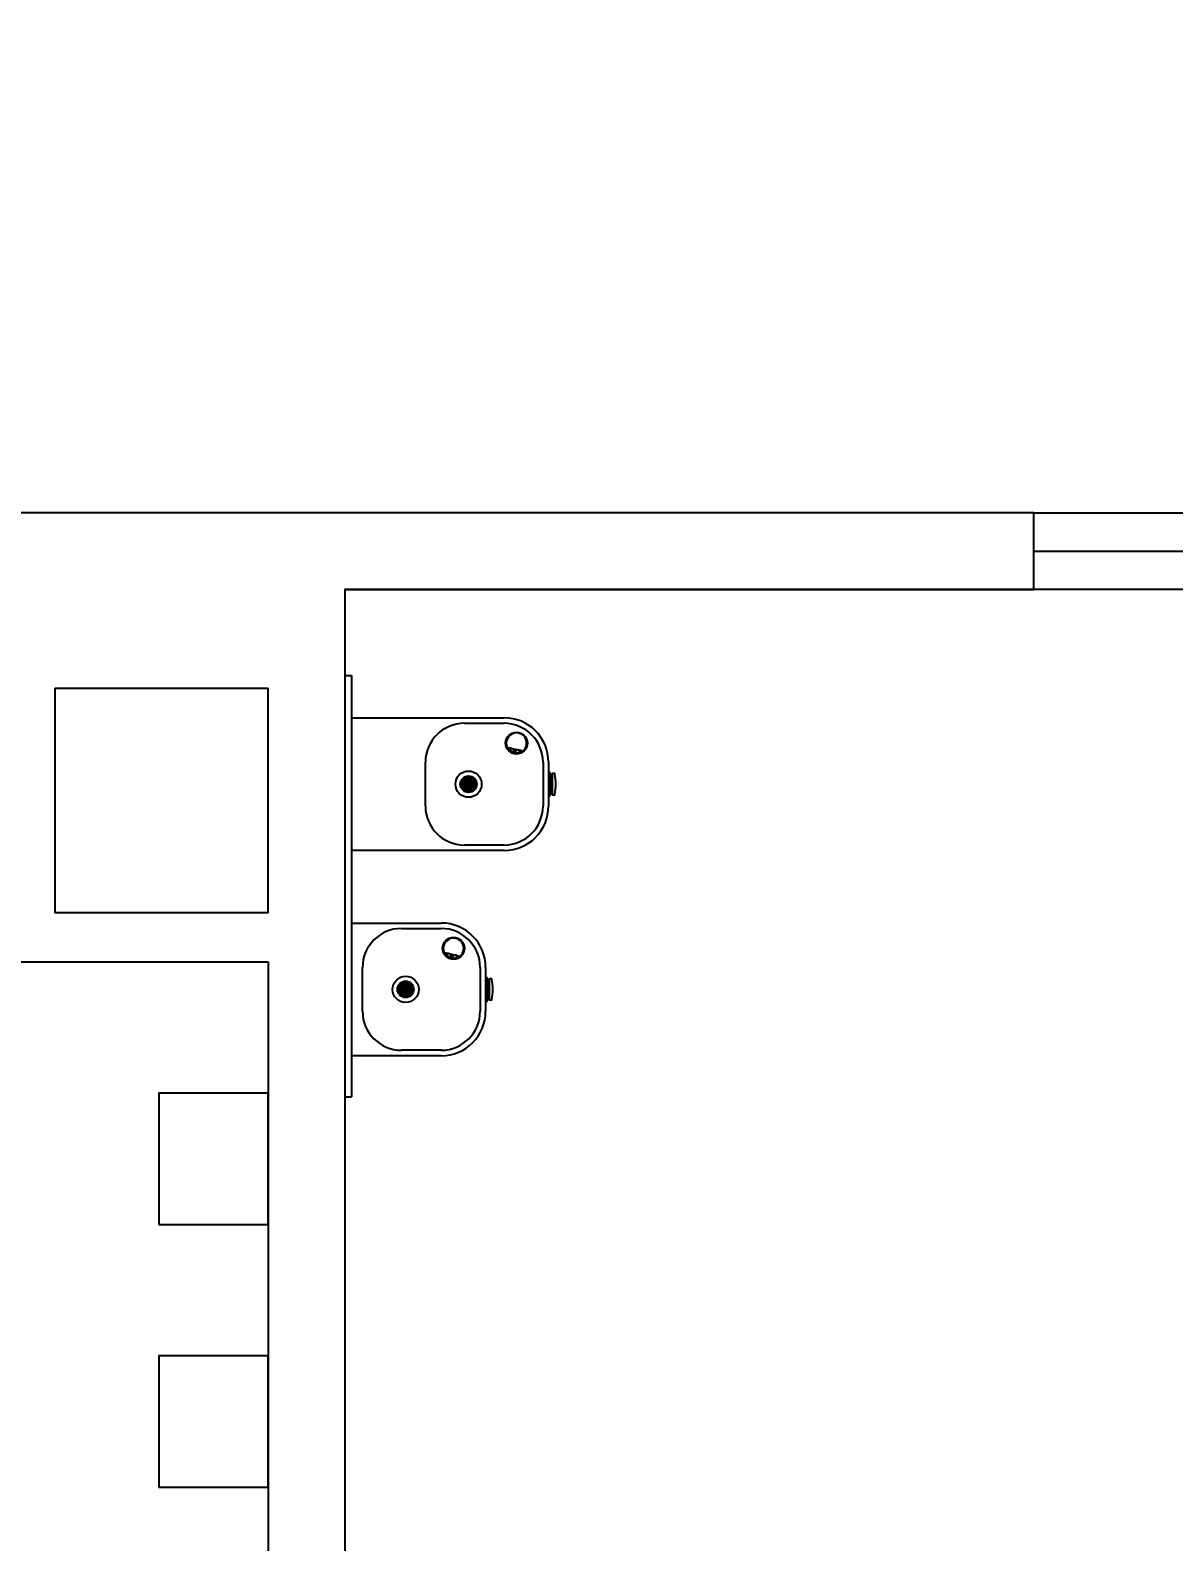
# Model space of a CAD drawing. Extents: x -13345 to 10098, y -1643 to 9113.
# Drawn here: x 6997.3 to 7101.8, y 2916.3 to 3054.4 of the extents above; entities that cross this region are included whole.
import ezdxf

# ---------------------------------------------------------------- set-up
doc = ezdxf.new("R2010")
doc.units = 0
doc.header["$LTSCALE"] = 192
doc.header["$MEASUREMENT"] = 0
for name, color, linetype in [('ARCH-FEATURES', 2, 'CONTINUOUS'), ('ARCH-WALLS-INTERIOR', 1, 'CONTINUOUS'), ('FM-TEXT-TENANT', 6, 'CONTINUOUS'), ('UTILITIES-PLUMB', 2, 'CONTINUOUS')]:
    doc.layers.add(name, color=color, linetype=linetype)
doc.layers.add('COMMON AREA FILL', color=7, linetype='CONTINUOUS', true_color=0xdedede)
doc.styles.add('FMSTXT', font='simplex.shx', dxfattribs={"width": 0.75})

msp = doc.modelspace()

# ---------------------------------------------------------------- linework, layer by layer
at = {"layer": 'ARCH-FEATURES'}
msp.add_lwpolyline([(7089.04, 3006.78), (7161.07, 3006.78)], dxfattribs=at)
at = {"layer": 'ARCH-WALLS-INTERIOR'}
for p, q in [((7089.04, 3010.28), (6681.07, 3010.28)), ((7089.04, 3003.28), (7089.04, 3010.28)), ((7026.07, 3003.28), (7089.04, 3003.28)), ((7026.07, 3003.28), (7026.07, 2900.28)), ((6999.57, 2994.28), (7019.07, 2994.28)), ((6995.07, 2969.28), (7019.07, 2969.28)), ((7019.07, 2969.28), (7019.07, 2873.28))]:
    msp.add_line(p, q, dxfattribs=at)
msp.add_lwpolyline([(7161.07, 3010.28), (7161.07, 3003.28), (7089.04, 3003.28), (7089.04, 3010.28)], close=True, dxfattribs=at)
msp.add_lwpolyline([(6999.57, 2994.28), (6999.57, 2973.78), (7019.07, 2973.78), (7019.07, 2994.28)], dxfattribs=at)
at = {"layer": 'COMMON AREA FILL'}
msp.add_lwpolyline([(7161.07, 3956.4), (7161.07, 3003.28), (7026.07, 3003.28), (7026.07, 2900.28), (7051.57, 2900.28), (7051.57, 2712.28), (7039.8, 2712.28), (7039.8, 2652.28), (7123.54, 2652.28), (7123.57, 2936.78), (7274.04, 2936.78), (7274.04, 3008.78), (7518.04, 3008.78), (7518.04, 2993.32), (7761.54, 2993.32)], dxfattribs=at)
at = {"layer": 'UTILITIES-PLUMB'}
for p, q in [((7026.07, 2995.43), (7026.69, 2995.43)), ((7026.07, 2995.43), (7026.07, 2956.93)), ((7026.69, 2995.43), (7026.69, 2956.93)), ((7026.69, 2991.56), (7040.63, 2991.56)), ((7037, 2991.06), (7040.63, 2991.06)), ((7040.86, 2988.98), (7040.87, 2988.97)), ((7040.87, 2988.97), (7040.87, 2988.96)), ((7040.9, 2988.87), (7040.9, 2988.87)), ((7040.9, 2988.87), (7041.35, 2988.77)), ((7040.93, 2988.79), (7040.93, 2988.78)), ((7040.95, 2988.77), (7040.95, 2988.77)), ((7041, 2988.7), (7041, 2988.7)), ((7041.35, 2988.77), (7041.94, 2988.64)), ((7041.92, 2988.64), (7042.36, 2988.54)), ((7042.44, 2988.62), (7042.43, 2988.61)), ((7042.44, 2988.62), (7042.45, 2988.62)), ((7033.44, 2983.5), (7033.44, 2987.5)), ((7042.2, 2988.43), (7042.2, 2988.43)), ((7042.28, 2988.47), (7042.28, 2988.47)), ((7042.28, 2988.47), (7042.28, 2988.47)), ((7042.31, 2988.48), (7042.3, 2988.47)), ((7042.31, 2988.48), (7042.31, 2988.48)), ((7042.36, 2988.54), (7042.37, 2988.54)), ((7044.19, 2987.5), (7044.19, 2983.5)), ((7044.69, 2987.5), (7044.69, 2983.5)), ((7044.78, 2986.62), (7044.69, 2986.62)), ((7044.78, 2984.37), (7044.78, 2986.62)), ((7045.04, 2986.37), (7044.88, 2986.37)), ((7044.88, 2984.62), (7044.88, 2986.37)), ((7045.04, 2984.54), (7045.04, 2986.46)), ((7045.23, 2986.47), (7045.05, 2986.47)), ((7044.88, 2984.62), (7045.04, 2984.62)), ((7045.05, 2984.53), (7045.23, 2984.53)), ((7044.69, 2984.37), (7044.78, 2984.37)), ((7040.63, 2979.44), (7026.69, 2979.44)), ((7040.63, 2979.94), (7037, 2979.94)), ((7026.69, 2972.81), (7034.88, 2972.81)), ((7031.25, 2972.31), (7034.88, 2972.31)), ((7035.11, 2970.23), (7035.12, 2970.22)), ((7035.12, 2970.22), (7035.12, 2970.21)), ((7035.15, 2970.12), (7035.6, 2970.02)), ((7035.15, 2970.12), (7035.15, 2970.12)), ((7035.18, 2970.04), (7035.18, 2970.03)), ((7035.2, 2970.02), (7035.2, 2970.02)), ((7035.25, 2969.95), (7035.25, 2969.95)), ((7035.6, 2970.02), (7036.19, 2969.89)), ((7036.17, 2969.89), (7036.61, 2969.79)), ((7036.45, 2969.68), (7036.45, 2969.68)), ((7036.53, 2969.72), (7036.53, 2969.72)), ((7036.53, 2969.72), (7036.53, 2969.72)), ((7036.56, 2969.73), (7036.55, 2969.72)), ((7036.56, 2969.73), (7036.56, 2969.73)), ((7036.61, 2969.79), (7036.62, 2969.79)), ((7036.69, 2969.87), (7036.68, 2969.86)), ((7036.69, 2969.87), (7036.7, 2969.87)), ((7027.69, 2964.75), (7027.69, 2968.75)), ((7038.44, 2968.75), (7038.44, 2964.75)), ((7038.94, 2968.75), (7038.94, 2964.75)), ((7039.03, 2967.87), (7038.94, 2967.87)), ((7039.03, 2965.62), (7039.03, 2967.87)), ((7039.29, 2967.62), (7039.13, 2967.62)), ((7039.13, 2965.87), (7039.13, 2967.62)), ((7039.29, 2965.79), (7039.29, 2967.71)), ((7039.47, 2967.72), (7039.3, 2967.72)), ((7038.94, 2965.62), (7039.03, 2965.62)), ((7039.13, 2965.87), (7039.29, 2965.87)), ((7039.3, 2965.78), (7039.47, 2965.78)), ((7034.88, 2961.19), (7031.25, 2961.19)), ((7034.88, 2960.69), (7026.69, 2960.69)), ((7026.07, 2956.93), (7026.69, 2956.93))]:
    msp.add_line(p, q, dxfattribs=at)
for points in [[(7009.07, 2945.28), (7019.07, 2945.28), (7019.07, 2957.28), (7009.07, 2957.28)], [(7009.07, 2921.28), (7019.07, 2921.28), (7019.07, 2933.28), (7009.07, 2933.28)]]:
    msp.add_lwpolyline(points, close=True, dxfattribs=at)
for centre, radius in [((7041.76, 2989.25), 1), ((7037.38, 2985.5), 1.2), ((7037.38, 2985.5), 0.75), ((7037.38, 2985.5), 0.625), ((7037.38, 2985.5), 0.589), ((7037.16, 2985.89), 0.078), ((7037.38, 2985.95), 0.078), ((7037.61, 2985.89), 0.078), ((7036.93, 2985.5), 0.078), ((7036.99, 2985.73), 0.078), ((7036.99, 2985.27), 0.078), ((7037.15, 2985.5), 0.0938), ((7037.16, 2985.11), 0.078), ((7037.27, 2985.69), 0.0938), ((7037.27, 2985.31), 0.0937), ((7037.38, 2985.05), 0.078), ((7037.38, 2985.5), 0.0625), ((7037.49, 2985.69), 0.0938), ((7037.49, 2985.31), 0.0937), ((7037.61, 2985.5), 0.0938), ((7037.61, 2985.11), 0.078), ((7037.77, 2985.73), 0.078), ((7037.77, 2985.27), 0.078), ((7037.83, 2985.5), 0.078), ((7044.98, 2985.5), 0.0533), ((7036.01, 2970.5), 1), ((7031.63, 2966.75), 1.2), ((7031.63, 2966.75), 0.75), ((7031.63, 2966.75), 0.625), ((7031.63, 2966.75), 0.589), ((7031.18, 2966.75), 0.078), ((7031.24, 2966.98), 0.078), ((7031.24, 2966.52), 0.078), ((7031.4, 2966.75), 0.0938), ((7031.41, 2967.14), 0.078), ((7031.52, 2966.94), 0.0938), ((7031.52, 2966.56), 0.0937), ((7031.63, 2967.2), 0.078), ((7031.63, 2966.75), 0.0625), ((7031.74, 2966.94), 0.0938), ((7031.74, 2966.56), 0.0937), ((7031.86, 2966.75), 0.0938), ((7031.86, 2967.14), 0.078), ((7032.02, 2966.98), 0.078), ((7032.02, 2966.52), 0.078), ((7032.08, 2966.75), 0.078), ((7039.23, 2966.75), 0.0532), ((7031.41, 2966.36), 0.078), ((7031.63, 2966.3), 0.078), ((7031.86, 2966.36), 0.078)]:
    msp.add_circle(centre, radius, dxfattribs=at)
for centre, radius, start, end in [((7040.63, 2987.5), 4.06, 0, 90), ((7037, 2987.5), 3.56, 90, 180), ((7040.63, 2987.5), 3.56, 0, 90), ((7041.76, 2989.25), 0.934, 77.6497, 196.8475), ((7041.76, 2989.25), 0.934, 317.6755, 77.2615), ((7040.23, 2988.71), 0.689, 13.5948, 21.7543), ((7041.9, 2989.19), 1.05, 197.71, 202.4766), ((7040.96, 2985.13), 3.66, 84.0114, 90.5789), ((7040.96, 2988.8), 0.0365, 214.4691, 256.1324), ((7041.76, 2989.25), 0.934, 216.0847, 229.1928), ((7041.56, 2988.88), 0.459, 191.2485, 233.8063), ((7041.64, 2988.7), 0.172, 167.2615, 347.0457), ((7040.69, 2985.18), 3.68, 63.9369, 70.4679), ((7042.69, 2988.31), 0.395, 130.9965, 144.2441), ((7041.76, 2989.25), 0.934, 229.1928, 285.326), ((7041.72, 2989.1), 0.739, 233.8063, 280.7166), ((7041.78, 2988.83), 0.459, 280.7166, 289.7817), ((7041.81, 2988.75), 0.375, 288.1577, 328.7596), ((7041.76, 2989.25), 0.934, 285.326, 298.5671), ((7042.28, 2988.5), 0.0365, 258.4029, 299.4926), ((7041.61, 2989.25), 1.04, 311.9502, 316.8203), ((7044.39, 2986.32), 0.5, 6.1814, 37.4215), ((7045.05, 2986.46), 0.01, 90, 180), ((7045.23, 2986.43), 0.04, 9.3926, 90), ((7038.36, 2985.29), 7, 1.6946, 9.3938), ((7044.39, 2984.68), 0.5, 322.5785, 353.8186), ((7045.05, 2984.54), 0.01, 180, 270), ((7045.23, 2984.57), 0.04, 270, 350.6074), ((7038.36, 2985.71), 7, 350.6062, 358.3054), ((7037, 2983.5), 3.56, 180, 270), ((7040.63, 2983.5), 4.06, 270, 0), ((7040.63, 2983.5), 3.56, 270, 0), ((7031.25, 2968.75), 3.56, 90, 180), ((7034.88, 2968.75), 4.06, 0, 90), ((7034.88, 2968.75), 3.56, 0, 90), ((7036.01, 2970.5), 0.934, 77.6497, 196.8475), ((7036.01, 2970.5), 0.934, 317.6755, 77.2615), ((7034.48, 2969.96), 0.689, 13.5948, 21.7543), ((7036.15, 2970.44), 1.05, 197.71, 202.4766), ((7035.21, 2966.38), 3.66, 84.0114, 90.5789), ((7035.21, 2970.05), 0.0365, 214.4691, 256.1324), ((7036.01, 2970.5), 0.934, 216.0847, 229.1928), ((7035.81, 2970.13), 0.459, 191.2485, 233.8063), ((7036.01, 2970.5), 0.934, 229.1928, 285.326), ((7035.97, 2970.35), 0.739, 233.8063, 280.7166), ((7035.89, 2969.95), 0.172, 167.2615, 347.0457), ((7036.03, 2970.08), 0.459, 280.7166, 289.7817), ((7034.94, 2966.43), 3.68, 63.9369, 70.4679), ((7036.06, 2970), 0.375, 288.1577, 328.7596), ((7036.01, 2970.5), 0.934, 285.326, 298.5671), ((7036.53, 2969.75), 0.0365, 258.4029, 299.4926), ((7035.86, 2970.5), 1.04, 311.9502, 316.8203), ((7036.94, 2969.56), 0.395, 130.9965, 144.2441), ((7038.64, 2967.57), 0.5, 6.1814, 37.4215), ((7039.3, 2967.71), 0.01, 90, 180), ((7039.47, 2967.68), 0.04, 9.3926, 90), ((7032.6, 2966.54), 7, 1.6946, 9.3938), ((7032.6, 2966.96), 7, 350.6062, 358.3054), ((7038.64, 2965.93), 0.5, 322.5785, 353.8186), ((7039.3, 2965.79), 0.01, 180, 270), ((7039.47, 2965.82), 0.04, 270, 350.6074), ((7031.25, 2964.75), 3.56, 180, 270), ((7034.88, 2964.75), 4.06, 270, 0), ((7034.88, 2964.75), 3.56, 270, 0)]:
    msp.add_arc(centre, radius, start, end, dxfattribs=at)
for points in [[(7040.93, 2988.79), (7040.93, 2988.79), (7040.93, 2988.79), (7040.93, 2988.79)], [(7035.18, 2970.04), (7035.18, 2970.04), (7035.18, 2970.04), (7035.18, 2970.04)]]:
    msp.add_open_spline(points, degree=3, dxfattribs=at)
for points, knots in [([(7040.95, 2988.77), (7040.95, 2988.76), (7040.96, 2988.76), (7040.96, 2988.76), (7040.96, 2988.75), (7040.96, 2988.75), (7040.97, 2988.75), (7040.97, 2988.74), (7040.97, 2988.74), (7040.98, 2988.73), (7040.98, 2988.73), (7040.98, 2988.72), (7040.99, 2988.72), (7040.99, 2988.71), (7041, 2988.71), (7041, 2988.7)], [0.7097258, 0.7097258, 0.7097258, 0.7097258, 0.7662292, 0.7662292, 0.7662292, 0.8277512, 0.8277512, 0.8277512, 0.8886589, 0.8886589, 0.8886589, 0.9468036, 0.9468036, 0.9468036, 1, 1, 1, 1]), ([(7042.2, 2988.43), (7042.21, 2988.43), (7042.22, 2988.44), (7042.22, 2988.44), (7042.23, 2988.44), (7042.23, 2988.44), (7042.24, 2988.45), (7042.24, 2988.45), (7042.25, 2988.45), (7042.25, 2988.45), (7042.26, 2988.46), (7042.26, 2988.46), (7042.27, 2988.46), (7042.27, 2988.46), (7042.27, 2988.47), (7042.28, 2988.47)], [0, 0, 0, 0, 0.0533487, 0.0533487, 0.0533487, 0.1116042, 0.1116042, 0.1116042, 0.1725936, 0.1725936, 0.1725936, 0.2341792, 0.2341792, 0.2341792, 0.2923869, 0.2923869, 0.2923869, 0.2923869]), ([(7035.2, 2970.02), (7035.2, 2970.01), (7035.21, 2970.01), (7035.21, 2970.01), (7035.21, 2970), (7035.21, 2970), (7035.22, 2970), (7035.22, 2969.99), (7035.22, 2969.99), (7035.23, 2969.98), (7035.23, 2969.98), (7035.23, 2969.97), (7035.24, 2969.97), (7035.24, 2969.96), (7035.25, 2969.96), (7035.25, 2969.95)], [0.7097258, 0.7097258, 0.7097258, 0.7097258, 0.7662292, 0.7662292, 0.7662292, 0.8277512, 0.8277512, 0.8277512, 0.8886589, 0.8886589, 0.8886589, 0.9468036, 0.9468036, 0.9468036, 1, 1, 1, 1]), ([(7036.45, 2969.68), (7036.46, 2969.68), (7036.47, 2969.69), (7036.47, 2969.69), (7036.48, 2969.69), (7036.48, 2969.69), (7036.49, 2969.7), (7036.49, 2969.7), (7036.5, 2969.7), (7036.5, 2969.7), (7036.51, 2969.71), (7036.51, 2969.71), (7036.52, 2969.71), (7036.52, 2969.71), (7036.52, 2969.72), (7036.53, 2969.72)], [0, 0, 0, 0, 0.0533487, 0.0533487, 0.0533487, 0.1116042, 0.1116042, 0.1116042, 0.1725936, 0.1725936, 0.1725936, 0.2341792, 0.2341792, 0.2341792, 0.2923869, 0.2923869, 0.2923869, 0.2923869])]:
    msp.add_open_spline(points, degree=3, knots=knots, dxfattribs=at)

# ---------------------------------------------------------------- texts
at = {"layer": 'FM-TEXT-TENANT', "insert": (6911.22, 3052.88), "char_height": 38, "width": 1, "attachment_point": 5, "style": 'FMSTXT'}
msp.add_mtext('TEPPANYAKI FARMER', dxfattribs=at)

doc.saveas('drawing.dxf')
